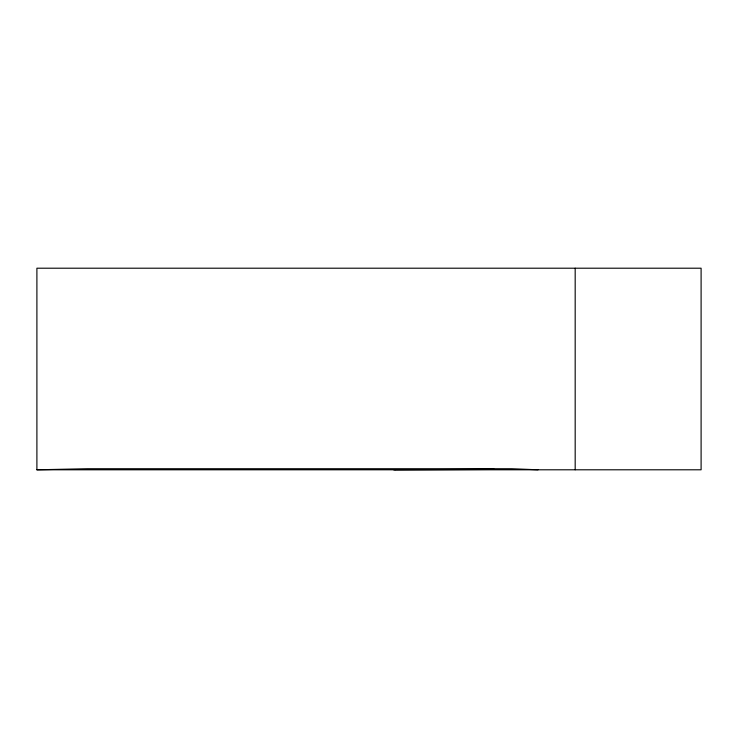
<?xml version="1.0" encoding="UTF-8"?>
<svg xmlns="http://www.w3.org/2000/svg" width="738" height="738" viewBox="0 0 738 738"><rect width="100%" height="100%" fill="white"/><g stroke="black" fill="none" stroke-linecap="round" stroke-linejoin="round"><path stroke-width="1.11" d="M36.9 469.792L701.1 469.792L701.1 268.208L36.9 268.208L36.9 469.792L87.554 468.731L511.702 468.731L538.011 469.792M575.179 268.208L575.179 469.792M395.291 469.645L393.622 469.682L494.405 469.433L395.291 469.645"/></g></svg>
